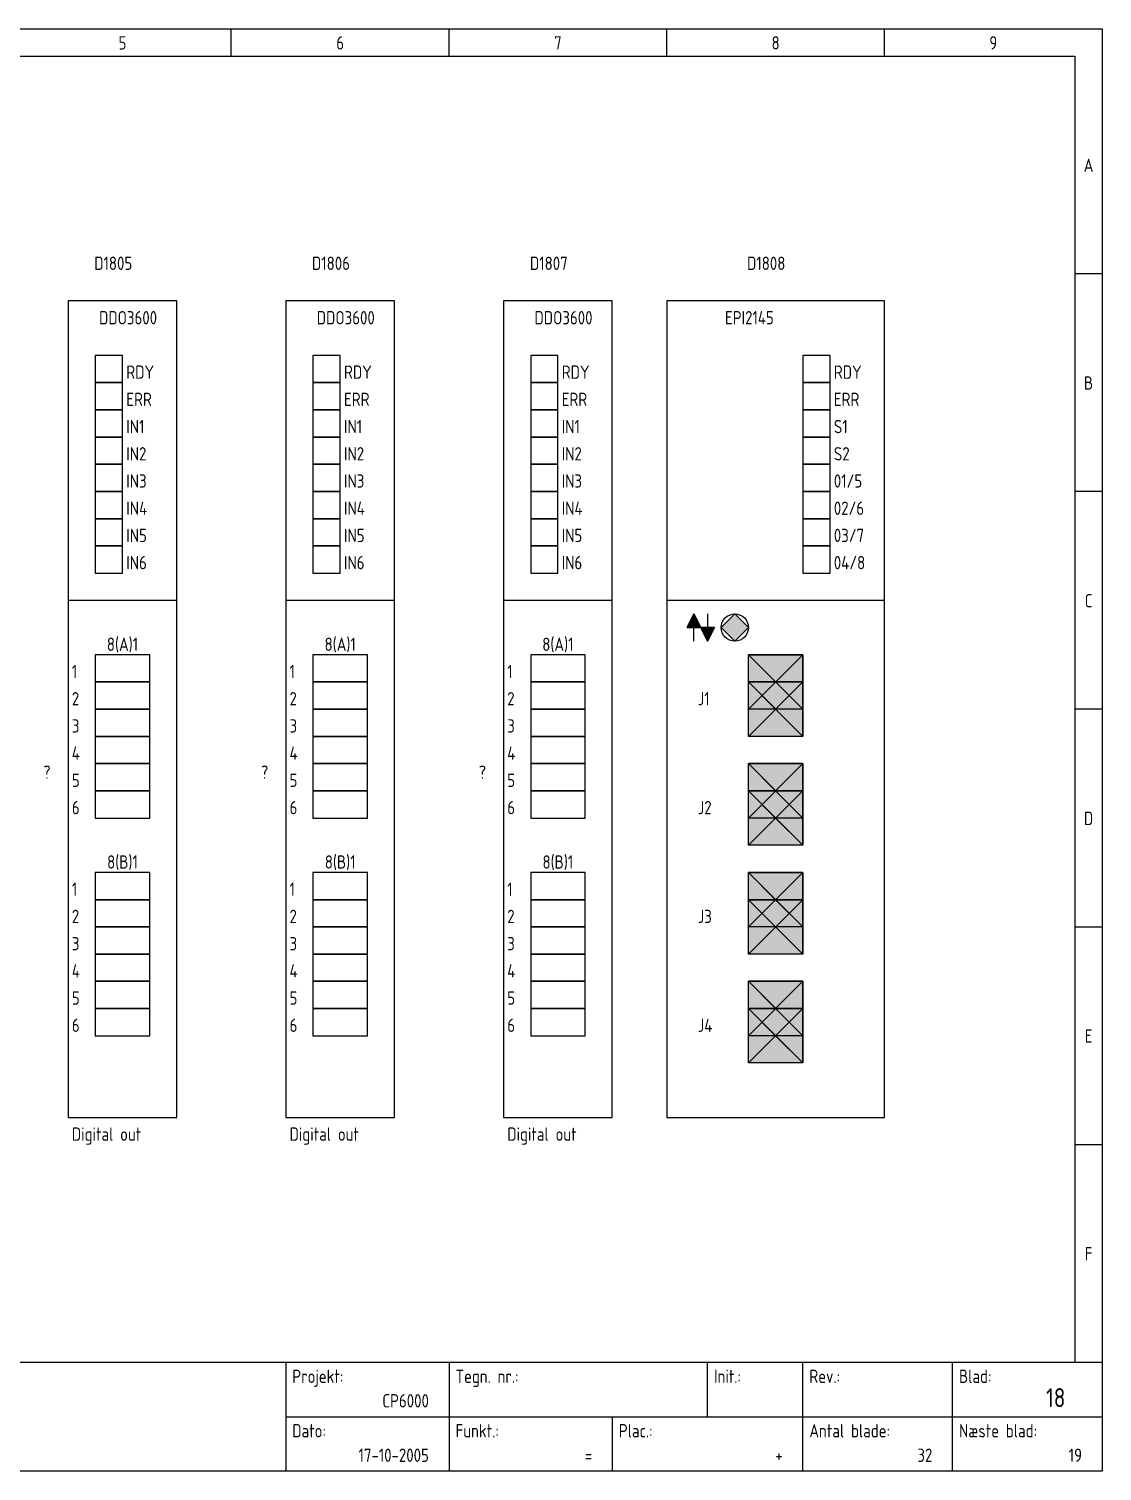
# Model space of a CAD drawing. Extents: x 10 to 410, y 10 to 275.
# Drawn here: x 212.8 to 410, y 10 to 275 of the extents above; entities that cross this region are included whole.
import ezdxf
from ezdxf.enums import TextEntityAlignment as Align

# ---------------------------------------------------------------- set-up
doc = ezdxf.new("R2010")
doc.units = 0
doc.linetypes.add('CADDY_SOLID', pattern=[0])
doc.layers.get('0').update_dxf_attribs({"linetype": 'CONTINUOUS'})
doc.styles.add('CADDY_VECTORFONT1P', font='isocp___.ttf', dxfattribs={"width": 0.9})

# ---------------------------------------------------------------- blocks, each defined once
blk = doc.blocks.new('BLK1')
at = {"linetype": 'CADDY_SOLID'}
for p, q in [((10, 275), (410, 275)), ((250, 270), (250, 275)), ((290, 270), (290, 275)), ((330, 270), (330, 275)), ((370, 270), (370, 275)), ((410, 275), (410, 10)), ((15, 270), (405, 270)), ((405, 270), (405, 30)), ((410, 230), (405, 230)), ((410, 190), (405, 190)), ((410, 150), (405, 150)), ((405, 110), (410, 110)), ((405, 70), (410, 70)), ((10, 30), (410, 30)), ((260, 30), (260, 10)), ((290, 30), (290, 10)), ((337.5, 20), (337.5, 30)), ((355, 20), (355, 30)), ((382.5, 20), (382.5, 30)), ((405, 30), (410, 30)), ((260, 20), (410, 20)), ((320, 20), (320, 10)), ((355, 10), (355, 20)), ((382.5, 10), (382.5, 20)), ((410, 10), (10, 10))]:
    blk.add_line(p, q, dxfattribs=at)
at = {"style": 'CADDY_VECTORFONT1P', "width": 0.9}
for s, p in [('5', (230, 271.2)), ('6', (270, 271.2)), ('7', (310, 271.2)), ('8', (350, 271.2)), ('9', (390, 271.2)), ('A', (407.5, 248.7)), ('B', (407.5, 208.7)), ('C', (407.5, 168.7)), ('D', (407.5, 128.7)), ('E', (407.5, 88.7)), ('F', (407.5, 48.7))]:
    blk.add_text(s, height=2.45, dxfattribs=at).set_placement(p, align=Align.CENTER)
for s, p in [('Projekt:', (261.2, 26.2)), ('Tegn. nr.:', (291.2, 26.2)), ('Init.:', (338.7, 26.2)), ('Rev.:', (356.2, 26.2)), ('Blad:', (383.7, 26.2)), ('Dato:', (261.2, 16.2)), ('Funkt.:', (291.2, 16.2)), ('Plac.:', (321.2, 16.2)), ('Antal blade:', (356.2, 16.2)), ('Næste blad:', (383.7, 16.2))]:
    blk.add_text(s, height=2.45, dxfattribs=at).set_placement(p)
for s, height, p in [('CP6000', 2.45, (286.3, 21.7)), ('18', 3.5, (403.25, 21.75)), ('17-10-2005', 2.45, (286.3, 11.7)), ('+', 2.45, (351.3, 11.7)), ('32', 2.45, (378.8, 11.7)), ('19', 2.45, (406.3, 11.7)), ('=', 2.45, (316.3, 11.7))]:
    blk.add_text(s, height=height, dxfattribs=at).set_placement(p, align=Align.RIGHT)
blk = doc.blocks.new('BLK47')
at = {"linetype": 'CADDY_SOLID'}
for p, q in [((230, 215), (225, 215)), ((225, 215), (225, 210)), ((230, 210), (230, 215)), ((225, 210), (230, 210))]:
    blk.add_line(p, q, dxfattribs=at)
blk = doc.blocks.new('BLK48')
at = {"linetype": 'CADDY_SOLID'}
for p, q in [((230, 210), (225, 210)), ((225, 210), (225, 205)), ((230, 205), (230, 210)), ((225, 205), (230, 205))]:
    blk.add_line(p, q, dxfattribs=at)
blk = doc.blocks.new('BLK49')
at = {"linetype": 'CADDY_SOLID'}
for p, q in [((230, 205), (225, 205)), ((225, 205), (225, 200)), ((230, 200), (230, 205)), ((225, 200), (230, 200))]:
    blk.add_line(p, q, dxfattribs=at)
blk = doc.blocks.new('BLK50')
at = {"linetype": 'CADDY_SOLID'}
for p, q in [((230, 200), (225, 200)), ((225, 200), (225, 195)), ((230, 195), (230, 200)), ((225, 195), (230, 195))]:
    blk.add_line(p, q, dxfattribs=at)
blk = doc.blocks.new('BLK51')
at = {"linetype": 'CADDY_SOLID'}
for p, q in [((230, 195), (225, 195)), ((225, 195), (225, 190)), ((230, 190), (230, 195)), ((225, 190), (230, 190))]:
    blk.add_line(p, q, dxfattribs=at)
blk = doc.blocks.new('BLK52')
at = {"linetype": 'CADDY_SOLID'}
for p, q in [((230, 190), (225, 190)), ((225, 190), (225, 185)), ((230, 185), (230, 190)), ((225, 185), (230, 185))]:
    blk.add_line(p, q, dxfattribs=at)
blk = doc.blocks.new('BLK53')
at = {"linetype": 'CADDY_SOLID'}
for p, q in [((230, 185), (225, 185)), ((225, 185), (225, 180)), ((230, 180), (230, 185)), ((225, 180), (230, 180))]:
    blk.add_line(p, q, dxfattribs=at)
blk = doc.blocks.new('BLK54')
at = {"linetype": 'CADDY_SOLID'}
for p, q in [((230, 180), (225, 180)), ((225, 180), (225, 175)), ((230, 175), (230, 180)), ((225, 175), (230, 175))]:
    blk.add_line(p, q, dxfattribs=at)
blk = doc.blocks.new('BLK55')
at = {"linetype": 'CADDY_SOLID'}
for p, q in [((240, 225), (220, 225)), ((220, 225), (220, 75)), ((240, 75), (240, 225)), ((220, 75), (240, 75))]:
    blk.add_line(p, q, dxfattribs=at)
blk = doc.blocks.new('BLK56')
at = {"linetype": 'CADDY_SOLID'}
for p, q in [((235, 160), (225, 160)), ((225, 160), (225, 155)), ((235, 155), (235, 160)), ((225, 155), (235, 155))]:
    blk.add_line(p, q, dxfattribs=at)
blk = doc.blocks.new('BLK57')
at = {"linetype": 'CADDY_SOLID'}
for p, q in [((235, 155), (225, 155)), ((225, 155), (225, 150)), ((235, 150), (235, 155)), ((225, 150), (235, 150))]:
    blk.add_line(p, q, dxfattribs=at)
blk = doc.blocks.new('BLK58')
at = {"linetype": 'CADDY_SOLID'}
for p, q in [((235, 150), (225, 150)), ((225, 150), (225, 145)), ((235, 145), (235, 150)), ((225, 145), (235, 145))]:
    blk.add_line(p, q, dxfattribs=at)
blk = doc.blocks.new('BLK59')
at = {"linetype": 'CADDY_SOLID'}
for p, q in [((235, 145), (225, 145)), ((225, 145), (225, 140)), ((235, 140), (235, 145)), ((225, 140), (235, 140))]:
    blk.add_line(p, q, dxfattribs=at)
blk = doc.blocks.new('BLK60')
at = {"linetype": 'CADDY_SOLID'}
for p, q in [((235, 140), (225, 140)), ((225, 140), (225, 135)), ((235, 135), (235, 140)), ((225, 135), (235, 135))]:
    blk.add_line(p, q, dxfattribs=at)
blk = doc.blocks.new('BLK61')
at = {"linetype": 'CADDY_SOLID'}
for p, q in [((235, 135), (225, 135)), ((225, 135), (225, 130)), ((235, 130), (235, 135)), ((225, 130), (235, 130))]:
    blk.add_line(p, q, dxfattribs=at)
blk = doc.blocks.new('BLK62')
at = {"linetype": 'CADDY_SOLID'}
for p, q in [((235, 120), (225, 120)), ((225, 120), (225, 115)), ((235, 115), (235, 120)), ((225, 115), (235, 115))]:
    blk.add_line(p, q, dxfattribs=at)
blk = doc.blocks.new('BLK63')
at = {"linetype": 'CADDY_SOLID'}
for p, q in [((235, 115), (225, 115)), ((225, 115), (225, 110)), ((235, 110), (235, 115)), ((225, 110), (235, 110))]:
    blk.add_line(p, q, dxfattribs=at)
blk = doc.blocks.new('BLK64')
at = {"linetype": 'CADDY_SOLID'}
for p, q in [((235, 110), (225, 110)), ((225, 110), (225, 105)), ((235, 105), (235, 110)), ((225, 105), (235, 105))]:
    blk.add_line(p, q, dxfattribs=at)
blk = doc.blocks.new('BLK65')
at = {"linetype": 'CADDY_SOLID'}
for p, q in [((235, 105), (225, 105)), ((225, 105), (225, 100)), ((235, 100), (235, 105)), ((225, 100), (235, 100))]:
    blk.add_line(p, q, dxfattribs=at)
blk = doc.blocks.new('BLK66')
at = {"linetype": 'CADDY_SOLID'}
for p, q in [((235, 100), (225, 100)), ((225, 100), (225, 95)), ((235, 95), (235, 100)), ((225, 95), (235, 95))]:
    blk.add_line(p, q, dxfattribs=at)
blk = doc.blocks.new('BLK67')
at = {"linetype": 'CADDY_SOLID'}
for p, q in [((235, 95), (225, 95)), ((225, 95), (225, 90)), ((235, 90), (235, 95)), ((225, 90), (235, 90))]:
    blk.add_line(p, q, dxfattribs=at)
blk = doc.blocks.new('BLK46')
at = {"linetype": 'CADDY_SOLID'}
blk.add_line((220, 170), (240, 170), dxfattribs=at)
for name in ['BLK55', 'BLK47', 'BLK48', 'BLK49', 'BLK50', 'BLK51', 'BLK52', 'BLK53', 'BLK54', 'BLK56', 'BLK57', 'BLK58', 'BLK59', 'BLK60', 'BLK61', 'BLK62', 'BLK63', 'BLK64', 'BLK65', 'BLK66', 'BLK67']:
    blk.add_blockref(name, (0, 0, 1))
at = {"style": 'CADDY_VECTORFONT1P', "width": 0.9}
for s, p in [('DDO3600', (225.7, 220.7)), ('RDY', (230.7, 210.7)), ('ERR', (230.7, 205.7)), ('IN1', (230.7, 200.7)), ('IN2', (230.7, 195.7)), ('IN3', (230.7, 190.7)), ('IN4', (230.7, 185.7)), ('IN5', (230.7, 180.7)), ('IN6', (230.7, 175.7)), ('1', (220.7, 155.7)), ('2', (220.7, 150.7)), ('3', (220.7, 145.7)), ('4', (220.7, 140.7)), ('5', (220.7, 135.7)), ('6', (220.7, 130.7)), ('1', (220.7, 115.7)), ('2', (220.7, 110.7)), ('3', (220.7, 105.7)), ('4', (220.7, 100.7)), ('5', (220.7, 95.7)), ('6', (220.7, 90.7))]:
    blk.add_text(s, height=2.45, dxfattribs=at).set_placement(p)
for s, p in [('8(A)1', (230, 160.7)), ('8(B)1', (230, 120.7))]:
    blk.add_text(s, height=2.45, dxfattribs=at).set_placement(p, align=Align.CENTER)
for tag, p in [('$TAG160010', (231.8, 230.7)), ('$TAG160030', (210.27, 147.05)), ('$TAG160030', (210.27, 147.05)), ('$TAG175100', (216.8, 147.2)), ('$TAG175110', (216.8, 143.7)), ('$TAG175120', (216.8, 140.7)), ('$TAG160500', (216.8, 137.2))]:
    blk.add_attdef(tag, text='', height=2.45, dxfattribs=at).set_placement(p, align=Align.RIGHT)
at = {"style": 'CADDY_VECTORFONT1P', "width": 0.9, "flags": 1}
for tag, p in [('$TAG140020', (216.8, 157.7)), ('$TAG140050', (216.8, 154.2)), ('$TAG160040', (206.93, 138.07))]:
    blk.add_attdef(tag, text='', height=2.45, dxfattribs=at).set_placement(p, align=Align.RIGHT)
blk = doc.blocks.new('BLK69')
at = {"linetype": 'CADDY_SOLID'}
for p, q in [((270, 215), (265, 215)), ((265, 215), (265, 210)), ((270, 210), (270, 215)), ((265, 210), (270, 210))]:
    blk.add_line(p, q, dxfattribs=at)
blk = doc.blocks.new('BLK70')
at = {"linetype": 'CADDY_SOLID'}
for p, q in [((270, 210), (265, 210)), ((265, 210), (265, 205)), ((270, 205), (270, 210)), ((265, 205), (270, 205))]:
    blk.add_line(p, q, dxfattribs=at)
blk = doc.blocks.new('BLK71')
at = {"linetype": 'CADDY_SOLID'}
for p, q in [((270, 205), (265, 205)), ((265, 205), (265, 200)), ((270, 200), (270, 205)), ((265, 200), (270, 200))]:
    blk.add_line(p, q, dxfattribs=at)
blk = doc.blocks.new('BLK72')
at = {"linetype": 'CADDY_SOLID'}
for p, q in [((270, 200), (265, 200)), ((265, 200), (265, 195)), ((270, 195), (270, 200)), ((265, 195), (270, 195))]:
    blk.add_line(p, q, dxfattribs=at)
blk = doc.blocks.new('BLK73')
at = {"linetype": 'CADDY_SOLID'}
for p, q in [((270, 195), (265, 195)), ((265, 195), (265, 190)), ((270, 190), (270, 195)), ((265, 190), (270, 190))]:
    blk.add_line(p, q, dxfattribs=at)
blk = doc.blocks.new('BLK74')
at = {"linetype": 'CADDY_SOLID'}
for p, q in [((270, 190), (265, 190)), ((265, 190), (265, 185)), ((270, 185), (270, 190)), ((265, 185), (270, 185))]:
    blk.add_line(p, q, dxfattribs=at)
blk = doc.blocks.new('BLK75')
at = {"linetype": 'CADDY_SOLID'}
for p, q in [((270, 185), (265, 185)), ((265, 185), (265, 180)), ((270, 180), (270, 185)), ((265, 180), (270, 180))]:
    blk.add_line(p, q, dxfattribs=at)
blk = doc.blocks.new('BLK76')
at = {"linetype": 'CADDY_SOLID'}
for p, q in [((270, 180), (265, 180)), ((265, 180), (265, 175)), ((270, 175), (270, 180)), ((265, 175), (270, 175))]:
    blk.add_line(p, q, dxfattribs=at)
blk = doc.blocks.new('BLK77')
at = {"linetype": 'CADDY_SOLID'}
for p, q in [((280, 225), (260, 225)), ((260, 225), (260, 75)), ((280, 75), (280, 225)), ((260, 75), (280, 75))]:
    blk.add_line(p, q, dxfattribs=at)
blk = doc.blocks.new('BLK78')
at = {"linetype": 'CADDY_SOLID'}
for p, q in [((275, 160), (265, 160)), ((265, 160), (265, 155)), ((275, 155), (275, 160)), ((265, 155), (275, 155))]:
    blk.add_line(p, q, dxfattribs=at)
blk = doc.blocks.new('BLK79')
at = {"linetype": 'CADDY_SOLID'}
for p, q in [((275, 155), (265, 155)), ((265, 155), (265, 150)), ((275, 150), (275, 155)), ((265, 150), (275, 150))]:
    blk.add_line(p, q, dxfattribs=at)
blk = doc.blocks.new('BLK80')
at = {"linetype": 'CADDY_SOLID'}
for p, q in [((275, 150), (265, 150)), ((265, 150), (265, 145)), ((275, 145), (275, 150)), ((265, 145), (275, 145))]:
    blk.add_line(p, q, dxfattribs=at)
blk = doc.blocks.new('BLK81')
at = {"linetype": 'CADDY_SOLID'}
for p, q in [((275, 145), (265, 145)), ((265, 145), (265, 140)), ((275, 140), (275, 145)), ((265, 140), (275, 140))]:
    blk.add_line(p, q, dxfattribs=at)
blk = doc.blocks.new('BLK82')
at = {"linetype": 'CADDY_SOLID'}
for p, q in [((275, 140), (265, 140)), ((265, 140), (265, 135)), ((275, 135), (275, 140)), ((265, 135), (275, 135))]:
    blk.add_line(p, q, dxfattribs=at)
blk = doc.blocks.new('BLK83')
at = {"linetype": 'CADDY_SOLID'}
for p, q in [((275, 135), (265, 135)), ((265, 135), (265, 130)), ((275, 130), (275, 135)), ((265, 130), (275, 130))]:
    blk.add_line(p, q, dxfattribs=at)
blk = doc.blocks.new('BLK84')
at = {"linetype": 'CADDY_SOLID'}
for p, q in [((275, 120), (265, 120)), ((265, 120), (265, 115)), ((275, 115), (275, 120)), ((265, 115), (275, 115))]:
    blk.add_line(p, q, dxfattribs=at)
blk = doc.blocks.new('BLK85')
at = {"linetype": 'CADDY_SOLID'}
for p, q in [((275, 115), (265, 115)), ((265, 115), (265, 110)), ((275, 110), (275, 115)), ((265, 110), (275, 110))]:
    blk.add_line(p, q, dxfattribs=at)
blk = doc.blocks.new('BLK86')
at = {"linetype": 'CADDY_SOLID'}
for p, q in [((275, 110), (265, 110)), ((265, 110), (265, 105)), ((275, 105), (275, 110)), ((265, 105), (275, 105))]:
    blk.add_line(p, q, dxfattribs=at)
blk = doc.blocks.new('BLK87')
at = {"linetype": 'CADDY_SOLID'}
for p, q in [((275, 105), (265, 105)), ((265, 105), (265, 100)), ((275, 100), (275, 105)), ((265, 100), (275, 100))]:
    blk.add_line(p, q, dxfattribs=at)
blk = doc.blocks.new('BLK88')
at = {"linetype": 'CADDY_SOLID'}
for p, q in [((275, 100), (265, 100)), ((265, 100), (265, 95)), ((275, 95), (275, 100)), ((265, 95), (275, 95))]:
    blk.add_line(p, q, dxfattribs=at)
blk = doc.blocks.new('BLK89')
at = {"linetype": 'CADDY_SOLID'}
for p, q in [((275, 95), (265, 95)), ((265, 95), (265, 90)), ((275, 90), (275, 95)), ((265, 90), (275, 90))]:
    blk.add_line(p, q, dxfattribs=at)
blk = doc.blocks.new('BLK68')
at = {"linetype": 'CADDY_SOLID'}
blk.add_line((260, 170), (280, 170), dxfattribs=at)
for name in ['BLK77', 'BLK69', 'BLK70', 'BLK71', 'BLK72', 'BLK73', 'BLK74', 'BLK75', 'BLK76', 'BLK78', 'BLK79', 'BLK80', 'BLK81', 'BLK82', 'BLK83', 'BLK84', 'BLK85', 'BLK86', 'BLK87', 'BLK88', 'BLK89']:
    blk.add_blockref(name, (0, 0, 1))
at = {"style": 'CADDY_VECTORFONT1P', "width": 0.9}
for s, p in [('DDO3600', (265.7, 220.7)), ('RDY', (270.7, 210.7)), ('ERR', (270.7, 205.7)), ('IN1', (270.7, 200.7)), ('IN2', (270.7, 195.7)), ('IN3', (270.7, 190.7)), ('IN4', (270.7, 185.7)), ('IN5', (270.7, 180.7)), ('IN6', (270.7, 175.7)), ('1', (260.7, 155.7)), ('2', (260.7, 150.7)), ('3', (260.7, 145.7)), ('4', (260.7, 140.7)), ('5', (260.7, 135.7)), ('6', (260.7, 130.7)), ('1', (260.7, 115.7)), ('2', (260.7, 110.7)), ('3', (260.7, 105.7)), ('4', (260.7, 100.7)), ('5', (260.7, 95.7)), ('6', (260.7, 90.7))]:
    blk.add_text(s, height=2.45, dxfattribs=at).set_placement(p)
for s, p in [('8(A)1', (270, 160.7)), ('8(B)1', (270, 120.7))]:
    blk.add_text(s, height=2.45, dxfattribs=at).set_placement(p, align=Align.CENTER)
for tag, p in [('$TAG160010', (271.8, 230.7)), ('$TAG160030', (250.27, 147.05)), ('$TAG160030', (250.27, 147.05)), ('$TAG175100', (256.8, 147.2)), ('$TAG175110', (256.8, 143.7)), ('$TAG175120', (256.8, 140.7)), ('$TAG160500', (256.8, 137.2))]:
    blk.add_attdef(tag, text='', height=2.45, dxfattribs=at).set_placement(p, align=Align.RIGHT)
at = {"style": 'CADDY_VECTORFONT1P', "width": 0.9, "flags": 1}
for tag, p in [('$TAG140020', (256.8, 157.7)), ('$TAG140050', (256.8, 154.2)), ('$TAG160040', (246.93, 138.07))]:
    blk.add_attdef(tag, text='', height=2.45, dxfattribs=at).set_placement(p, align=Align.RIGHT)
blk = doc.blocks.new('BLK91')
at = {"linetype": 'CADDY_SOLID'}
for p, q in [((370, 225), (330, 225)), ((330, 225), (330, 75)), ((370, 75), (370, 225)), ((330, 75), (370, 75))]:
    blk.add_line(p, q, dxfattribs=at)
blk = doc.blocks.new('BLK92')
at = {"linetype": 'CADDY_SOLID'}
for p, q in [((360, 215), (355, 215)), ((355, 215), (355, 210)), ((360, 210), (360, 215)), ((355, 210), (360, 210))]:
    blk.add_line(p, q, dxfattribs=at)
blk = doc.blocks.new('BLK93')
at = {"linetype": 'CADDY_SOLID'}
for p, q in [((360, 210), (355, 210)), ((355, 210), (355, 205)), ((360, 205), (360, 210)), ((355, 205), (360, 205))]:
    blk.add_line(p, q, dxfattribs=at)
blk = doc.blocks.new('BLK94')
at = {"linetype": 'CADDY_SOLID'}
for p, q in [((360, 205), (355, 205)), ((355, 205), (355, 200)), ((360, 200), (360, 205)), ((355, 200), (360, 200))]:
    blk.add_line(p, q, dxfattribs=at)
blk = doc.blocks.new('BLK95')
at = {"linetype": 'CADDY_SOLID'}
for p, q in [((360, 200), (355, 200)), ((355, 200), (355, 195)), ((360, 195), (360, 200)), ((355, 195), (360, 195))]:
    blk.add_line(p, q, dxfattribs=at)
blk = doc.blocks.new('BLK96')
at = {"linetype": 'CADDY_SOLID'}
for p, q in [((360, 195), (355, 195)), ((355, 195), (355, 190)), ((360, 190), (360, 195)), ((355, 190), (360, 190))]:
    blk.add_line(p, q, dxfattribs=at)
blk = doc.blocks.new('BLK97')
at = {"linetype": 'CADDY_SOLID'}
for p, q in [((360, 190), (355, 190)), ((355, 190), (355, 185)), ((360, 185), (360, 190)), ((355, 185), (360, 185))]:
    blk.add_line(p, q, dxfattribs=at)
blk = doc.blocks.new('BLK98')
at = {"linetype": 'CADDY_SOLID'}
for p, q in [((360, 185), (355, 185)), ((355, 185), (355, 180)), ((360, 180), (360, 185)), ((355, 180), (360, 180))]:
    blk.add_line(p, q, dxfattribs=at)
blk = doc.blocks.new('BLK99')
at = {"linetype": 'CADDY_SOLID'}
for p, q in [((360, 180), (355, 180)), ((355, 180), (355, 175)), ((360, 175), (360, 180)), ((355, 175), (360, 175))]:
    blk.add_line(p, q, dxfattribs=at)
blk = doc.blocks.new('BLK100')
at = {"linetype": 'CADDY_SOLID'}
for p, q in [((345, 160), (355, 160)), ((345, 150), (345, 160)), ((355, 160), (355, 150)), ((355, 150), (345, 150))]:
    blk.add_line(p, q, dxfattribs=at)
blk = doc.blocks.new('*U174')
at = {"linetype": 'CONTINUOUS'}
for points in [[(345, 150), (345, 160), (350, 155)], [(355, 150), (350, 155), (355, 160)]]:
    blk.add_solid(points, dxfattribs=at)
blk = doc.blocks.new('*U175')
at = {"linetype": 'CONTINUOUS'}
for points in [[(350, 155), (345, 160), (350, 160)], [(350, 155), (350, 160), (355, 160)], [(350, 150), (345, 150), (350, 155)], [(350, 150), (350, 155), (355, 150)]]:
    blk.add_solid(points, dxfattribs=at)
blk = doc.blocks.new('BLK101')
at = {"linetype": 'CADDY_SOLID'}
for p, q in [((345, 155), (355, 155)), ((345, 145), (345, 155)), ((355, 155), (355, 145)), ((355, 145), (345, 145))]:
    blk.add_line(p, q, dxfattribs=at)
blk = doc.blocks.new('*U176')
at = {"linetype": 'CONTINUOUS'}
for points in [[(345, 145), (345, 155), (350, 150)], [(355, 145), (350, 150), (355, 155)]]:
    blk.add_solid(points, dxfattribs=at)
blk = doc.blocks.new('*U177')
at = {"linetype": 'CONTINUOUS'}
for points in [[(350, 150), (345, 155), (350, 155)], [(350, 150), (350, 155), (355, 155)], [(350, 145), (345, 145), (350, 150)], [(350, 145), (350, 150), (355, 145)]]:
    blk.add_solid(points, dxfattribs=at)
blk = doc.blocks.new('BLK102')
at = {"linetype": 'CADDY_SOLID'}
for p, q in [((345, 140), (355, 140)), ((345, 130), (345, 140)), ((355, 140), (355, 130)), ((355, 130), (345, 130))]:
    blk.add_line(p, q, dxfattribs=at)
blk = doc.blocks.new('*U178')
at = {"linetype": 'CONTINUOUS'}
for points in [[(345, 130), (345, 140), (350, 135)], [(355, 130), (350, 135), (355, 140)]]:
    blk.add_solid(points, dxfattribs=at)
blk = doc.blocks.new('*U179')
at = {"linetype": 'CONTINUOUS'}
for points in [[(350, 135), (345, 140), (350, 140)], [(350, 135), (350, 140), (355, 140)], [(350, 130), (345, 130), (350, 135)], [(350, 130), (350, 135), (355, 130)]]:
    blk.add_solid(points, dxfattribs=at)
blk = doc.blocks.new('BLK103')
at = {"linetype": 'CADDY_SOLID'}
for p, q in [((345, 135), (355, 135)), ((345, 125), (345, 135)), ((355, 135), (355, 125)), ((355, 125), (345, 125))]:
    blk.add_line(p, q, dxfattribs=at)
blk = doc.blocks.new('*U180')
at = {"linetype": 'CONTINUOUS'}
for points in [[(345, 125), (345, 135), (350, 130)], [(355, 125), (350, 130), (355, 135)]]:
    blk.add_solid(points, dxfattribs=at)
blk = doc.blocks.new('*U181')
at = {"linetype": 'CONTINUOUS'}
for points in [[(350, 130), (345, 135), (350, 135)], [(350, 130), (350, 135), (355, 135)], [(350, 125), (345, 125), (350, 130)], [(350, 125), (350, 130), (355, 125)]]:
    blk.add_solid(points, dxfattribs=at)
blk = doc.blocks.new('BLK104')
at = {"linetype": 'CADDY_SOLID'}
for p, q in [((345, 120), (355, 120)), ((345, 110), (345, 120)), ((355, 120), (355, 110)), ((355, 110), (345, 110))]:
    blk.add_line(p, q, dxfattribs=at)
blk = doc.blocks.new('*U182')
at = {"linetype": 'CONTINUOUS'}
for points in [[(345, 110), (345, 120), (350, 115)], [(355, 110), (350, 115), (355, 120)]]:
    blk.add_solid(points, dxfattribs=at)
blk = doc.blocks.new('*U183')
at = {"linetype": 'CONTINUOUS'}
for points in [[(350, 115), (345, 120), (350, 120)], [(350, 115), (350, 120), (355, 120)], [(350, 110), (345, 110), (350, 115)], [(350, 110), (350, 115), (355, 110)]]:
    blk.add_solid(points, dxfattribs=at)
blk = doc.blocks.new('BLK105')
at = {"linetype": 'CADDY_SOLID'}
for p, q in [((345, 115), (355, 115)), ((345, 105), (345, 115)), ((355, 115), (355, 105)), ((355, 105), (345, 105))]:
    blk.add_line(p, q, dxfattribs=at)
blk = doc.blocks.new('*U184')
at = {"linetype": 'CONTINUOUS'}
for points in [[(345, 105), (345, 115), (350, 110)], [(355, 105), (350, 110), (355, 115)]]:
    blk.add_solid(points, dxfattribs=at)
blk = doc.blocks.new('*U185')
at = {"linetype": 'CONTINUOUS'}
for points in [[(350, 110), (345, 115), (350, 115)], [(350, 110), (350, 115), (355, 115)], [(350, 105), (345, 105), (350, 110)], [(350, 105), (350, 110), (355, 105)]]:
    blk.add_solid(points, dxfattribs=at)
blk = doc.blocks.new('BLK106')
at = {"linetype": 'CADDY_SOLID'}
for p, q in [((345, 100), (355, 100)), ((345, 90), (345, 100)), ((355, 100), (355, 90)), ((355, 90), (345, 90))]:
    blk.add_line(p, q, dxfattribs=at)
blk = doc.blocks.new('*U186')
at = {"linetype": 'CONTINUOUS'}
for points in [[(345, 90), (345, 100), (350, 95)], [(355, 90), (350, 95), (355, 100)]]:
    blk.add_solid(points, dxfattribs=at)
blk = doc.blocks.new('*U187')
at = {"linetype": 'CONTINUOUS'}
for points in [[(350, 95), (345, 100), (350, 100)], [(350, 95), (350, 100), (355, 100)], [(350, 90), (345, 90), (350, 95)], [(350, 90), (350, 95), (355, 90)]]:
    blk.add_solid(points, dxfattribs=at)
blk = doc.blocks.new('BLK107')
at = {"linetype": 'CADDY_SOLID'}
for p, q in [((345, 95), (355, 95)), ((345, 85), (345, 95)), ((355, 95), (355, 85)), ((355, 85), (345, 85))]:
    blk.add_line(p, q, dxfattribs=at)
blk = doc.blocks.new('*U188')
at = {"linetype": 'CONTINUOUS'}
for points in [[(345, 85), (345, 95), (350, 90)], [(355, 85), (350, 90), (355, 95)]]:
    blk.add_solid(points, dxfattribs=at)
blk = doc.blocks.new('*U189')
at = {"linetype": 'CONTINUOUS'}
for points in [[(350, 90), (345, 95), (350, 95)], [(350, 90), (350, 95), (355, 95)], [(350, 85), (345, 85), (350, 90)], [(350, 85), (350, 90), (355, 85)]]:
    blk.add_solid(points, dxfattribs=at)
blk = doc.blocks.new('*U190')
at = {"linetype": 'CONTINUOUS'}
for points in [[(335, 165), (333.75, 165), (335, 167.5)], [(335, 165), (335, 167.5), (336.25, 165)]]:
    blk.add_solid(points, dxfattribs=at)
blk = doc.blocks.new('*U191')
at = {"linetype": 'CONTINUOUS'}
for points in [[(337.5, 162.5), (336.25, 165), (337.5, 165)], [(337.5, 162.5), (337.5, 165), (338.75, 165)]]:
    blk.add_solid(points, dxfattribs=at)
blk = doc.blocks.new('*U192')
at = {"linetype": 'CONTINUOUS'}
for points in [[(342.5, 162.5), (340, 165), (342.5, 167.5)], [(342.5, 162.5), (342.5, 167.5), (345, 165)]]:
    blk.add_solid(points, dxfattribs=at)
blk = doc.blocks.new('BLK90')
at = {"linetype": 'CADDY_SOLID'}
for p, q in [((330, 170), (370, 170)), ((335, 167.5), (333.75, 165)), ((335, 162.5), (335, 167.5)), ((336.25, 165), (335, 167.5)), ((337.5, 167.5), (337.5, 162.5)), ((333.75, 165), (336.25, 165)), ((338.75, 165), (336.25, 165)), ((336.25, 165), (337.5, 162.5)), ((337.5, 162.5), (338.75, 165))]:
    blk.add_line(p, q, dxfattribs=at)
for points in [[(335, 167.5), (336.25, 165), (333.75, 165)], [(345, 165), (342.5, 167.5), (340, 165), (342.5, 162.5)], [(337.5, 162.5), (336.25, 165), (338.75, 165)], [(345, 160), (355, 150), (355, 160), (345, 150)], [(355, 160), (345, 160), (350, 155), (355, 150), (345, 150)], [(345, 155), (355, 145), (355, 155), (345, 145)], [(355, 155), (345, 155), (350, 150), (355, 145), (345, 145)], [(345, 140), (355, 130), (355, 140), (345, 130)], [(355, 140), (345, 140), (350, 135), (355, 130), (345, 130)], [(345, 135), (355, 125), (355, 135), (345, 125)], [(355, 135), (345, 135), (350, 130), (355, 125), (345, 125)], [(345, 120), (355, 110), (355, 120), (345, 110)], [(355, 120), (345, 120), (350, 115), (355, 110), (345, 110)], [(345, 115), (355, 105), (355, 115), (345, 105)], [(355, 115), (345, 115), (350, 110), (355, 105), (345, 105)], [(345, 100), (355, 90), (355, 100), (345, 90)], [(355, 100), (345, 100), (350, 95), (355, 90), (345, 90)], [(345, 95), (355, 85), (355, 95), (345, 85)], [(355, 95), (345, 95), (350, 90), (355, 85), (345, 85)]]:
    blk.add_lwpolyline(points, close=True, dxfattribs=at)
blk.add_circle((342.5, 165), 2.5, dxfattribs=at)
for name, p in [('BLK91', (0, 0, 1)), ('BLK92', (0, 0, 1)), ('BLK93', (0, 0, 1)), ('BLK94', (0, 0, 1)), ('BLK95', (0, 0, 1)), ('BLK96', (0, 0, 1)), ('BLK97', (0, 0, 1)), ('BLK98', (0, 0, 1)), ('BLK99', (0, 0, 1)), ('*U190', (0, 0)), ('*U192', (0, 0)), ('*U191', (0, 0)), ('BLK100', (0, 0, 1)), ('*U174', (0, 0)), ('*U175', (0, 0)), ('BLK101', (0, 0, 1)), ('*U176', (0, 0)), ('*U177', (0, 0)), ('BLK102', (0, 0, 1)), ('*U178', (0, 0)), ('*U179', (0, 0)), ('BLK103', (0, 0, 1)), ('*U180', (0, 0)), ('*U181', (0, 0)), ('BLK104', (0, 0, 1)), ('*U182', (0, 0)), ('*U183', (0, 0)), ('BLK105', (0, 0, 1)), ('*U184', (0, 0)), ('*U185', (0, 0)), ('BLK106', (0, 0, 1)), ('*U186', (0, 0)), ('*U187', (0, 0)), ('BLK107', (0, 0, 1)), ('*U188', (0, 0)), ('*U189', (0, 0))]:
    blk.add_blockref(name, p)
at = {"style": 'CADDY_VECTORFONT1P', "width": 0.9}
for s, p in [('EPI2145', (340.7, 220.7)), ('RDY', (360.7, 210.7)), ('ERR', (360.7, 205.7)), ('S1', (360.7, 200.7)), ('S2', (360.7, 195.7)), ('01/5', (360.7, 190.7)), ('02/6', (360.7, 185.7)), ('03/7', (360.7, 180.7)), ('04/8', (360.7, 175.7)), ('J1', (335.7, 150.7)), ('J2', (335.7, 130.7)), ('J3', (335.7, 110.7)), ('J4', (335.7, 90.7))]:
    blk.add_text(s, height=2.45, dxfattribs=at).set_placement(p)
for tag, p in [('$TAG160010', (351.8, 230.7)), ('$TAG160030', (326.8, 147.2))]:
    blk.add_attdef(tag, text='', height=2.45, dxfattribs=at).set_placement(p, align=Align.RIGHT)
at = {"style": 'CADDY_VECTORFONT1P', "width": 0.9, "flags": 1}
for tag, p in [('$TAG140020', (326.8, 157.7)), ('$TAG140050', (326.8, 154.2)), ('$TAG160040', (326.8, 143.7))]:
    blk.add_attdef(tag, text='', height=2.45, dxfattribs=at).set_placement(p, align=Align.RIGHT)
blk = doc.blocks.new('BLK109')
at = {"linetype": 'CADDY_SOLID'}
for p, q in [((310, 215), (305, 215)), ((305, 215), (305, 210)), ((310, 210), (310, 215)), ((305, 210), (310, 210))]:
    blk.add_line(p, q, dxfattribs=at)
blk = doc.blocks.new('BLK110')
at = {"linetype": 'CADDY_SOLID'}
for p, q in [((310, 210), (305, 210)), ((305, 210), (305, 205)), ((310, 205), (310, 210)), ((305, 205), (310, 205))]:
    blk.add_line(p, q, dxfattribs=at)
blk = doc.blocks.new('BLK111')
at = {"linetype": 'CADDY_SOLID'}
for p, q in [((310, 205), (305, 205)), ((305, 205), (305, 200)), ((310, 200), (310, 205)), ((305, 200), (310, 200))]:
    blk.add_line(p, q, dxfattribs=at)
blk = doc.blocks.new('BLK112')
at = {"linetype": 'CADDY_SOLID'}
for p, q in [((310, 200), (305, 200)), ((305, 200), (305, 195)), ((310, 195), (310, 200)), ((305, 195), (310, 195))]:
    blk.add_line(p, q, dxfattribs=at)
blk = doc.blocks.new('BLK113')
at = {"linetype": 'CADDY_SOLID'}
for p, q in [((310, 195), (305, 195)), ((305, 195), (305, 190)), ((310, 190), (310, 195)), ((305, 190), (310, 190))]:
    blk.add_line(p, q, dxfattribs=at)
blk = doc.blocks.new('BLK114')
at = {"linetype": 'CADDY_SOLID'}
for p, q in [((310, 190), (305, 190)), ((305, 190), (305, 185)), ((310, 185), (310, 190)), ((305, 185), (310, 185))]:
    blk.add_line(p, q, dxfattribs=at)
blk = doc.blocks.new('BLK115')
at = {"linetype": 'CADDY_SOLID'}
for p, q in [((310, 185), (305, 185)), ((305, 185), (305, 180)), ((310, 180), (310, 185)), ((305, 180), (310, 180))]:
    blk.add_line(p, q, dxfattribs=at)
blk = doc.blocks.new('BLK116')
at = {"linetype": 'CADDY_SOLID'}
for p, q in [((310, 180), (305, 180)), ((305, 180), (305, 175)), ((310, 175), (310, 180)), ((305, 175), (310, 175))]:
    blk.add_line(p, q, dxfattribs=at)
blk = doc.blocks.new('BLK117')
at = {"linetype": 'CADDY_SOLID'}
for p, q in [((320, 225), (300, 225)), ((300, 225), (300, 75)), ((320, 75), (320, 225)), ((300, 75), (320, 75))]:
    blk.add_line(p, q, dxfattribs=at)
blk = doc.blocks.new('BLK118')
at = {"linetype": 'CADDY_SOLID'}
for p, q in [((315, 160), (305, 160)), ((305, 160), (305, 155)), ((315, 155), (315, 160)), ((305, 155), (315, 155))]:
    blk.add_line(p, q, dxfattribs=at)
blk = doc.blocks.new('BLK119')
at = {"linetype": 'CADDY_SOLID'}
for p, q in [((315, 155), (305, 155)), ((305, 155), (305, 150)), ((315, 150), (315, 155)), ((305, 150), (315, 150))]:
    blk.add_line(p, q, dxfattribs=at)
blk = doc.blocks.new('BLK120')
at = {"linetype": 'CADDY_SOLID'}
for p, q in [((315, 150), (305, 150)), ((305, 150), (305, 145)), ((315, 145), (315, 150)), ((305, 145), (315, 145))]:
    blk.add_line(p, q, dxfattribs=at)
blk = doc.blocks.new('BLK121')
at = {"linetype": 'CADDY_SOLID'}
for p, q in [((315, 145), (305, 145)), ((305, 145), (305, 140)), ((315, 140), (315, 145)), ((305, 140), (315, 140))]:
    blk.add_line(p, q, dxfattribs=at)
blk = doc.blocks.new('BLK122')
at = {"linetype": 'CADDY_SOLID'}
for p, q in [((315, 140), (305, 140)), ((305, 140), (305, 135)), ((315, 135), (315, 140)), ((305, 135), (315, 135))]:
    blk.add_line(p, q, dxfattribs=at)
blk = doc.blocks.new('BLK123')
at = {"linetype": 'CADDY_SOLID'}
for p, q in [((315, 135), (305, 135)), ((305, 135), (305, 130)), ((315, 130), (315, 135)), ((305, 130), (315, 130))]:
    blk.add_line(p, q, dxfattribs=at)
blk = doc.blocks.new('BLK124')
at = {"linetype": 'CADDY_SOLID'}
for p, q in [((315, 120), (305, 120)), ((305, 120), (305, 115)), ((315, 115), (315, 120)), ((305, 115), (315, 115))]:
    blk.add_line(p, q, dxfattribs=at)
blk = doc.blocks.new('BLK125')
at = {"linetype": 'CADDY_SOLID'}
for p, q in [((315, 115), (305, 115)), ((305, 115), (305, 110)), ((315, 110), (315, 115)), ((305, 110), (315, 110))]:
    blk.add_line(p, q, dxfattribs=at)
blk = doc.blocks.new('BLK126')
at = {"linetype": 'CADDY_SOLID'}
for p, q in [((315, 110), (305, 110)), ((305, 110), (305, 105)), ((315, 105), (315, 110)), ((305, 105), (315, 105))]:
    blk.add_line(p, q, dxfattribs=at)
blk = doc.blocks.new('BLK127')
at = {"linetype": 'CADDY_SOLID'}
for p, q in [((315, 105), (305, 105)), ((305, 105), (305, 100)), ((315, 100), (315, 105)), ((305, 100), (315, 100))]:
    blk.add_line(p, q, dxfattribs=at)
blk = doc.blocks.new('BLK128')
at = {"linetype": 'CADDY_SOLID'}
for p, q in [((315, 100), (305, 100)), ((305, 100), (305, 95)), ((315, 95), (315, 100)), ((305, 95), (315, 95))]:
    blk.add_line(p, q, dxfattribs=at)
blk = doc.blocks.new('BLK129')
at = {"linetype": 'CADDY_SOLID'}
for p, q in [((315, 95), (305, 95)), ((305, 95), (305, 90)), ((315, 90), (315, 95)), ((305, 90), (315, 90))]:
    blk.add_line(p, q, dxfattribs=at)
blk = doc.blocks.new('BLK108')
at = {"linetype": 'CADDY_SOLID'}
blk.add_line((300, 170), (320, 170), dxfattribs=at)
for name in ['BLK117', 'BLK109', 'BLK110', 'BLK111', 'BLK112', 'BLK113', 'BLK114', 'BLK115', 'BLK116', 'BLK118', 'BLK119', 'BLK120', 'BLK121', 'BLK122', 'BLK123', 'BLK124', 'BLK125', 'BLK126', 'BLK127', 'BLK128', 'BLK129']:
    blk.add_blockref(name, (0, 0, 1))
at = {"style": 'CADDY_VECTORFONT1P', "width": 0.9}
for s, p in [('DDO3600', (305.7, 220.7)), ('RDY', (310.7, 210.7)), ('ERR', (310.7, 205.7)), ('IN1', (310.7, 200.7)), ('IN2', (310.7, 195.7)), ('IN3', (310.7, 190.7)), ('IN4', (310.7, 185.7)), ('IN5', (310.7, 180.7)), ('IN6', (310.7, 175.7)), ('1', (300.7, 155.7)), ('2', (300.7, 150.7)), ('3', (300.7, 145.7)), ('4', (300.7, 140.7)), ('5', (300.7, 135.7)), ('6', (300.7, 130.7)), ('1', (300.7, 115.7)), ('2', (300.7, 110.7)), ('3', (300.7, 105.7)), ('4', (300.7, 100.7)), ('5', (300.7, 95.7)), ('6', (300.7, 90.7))]:
    blk.add_text(s, height=2.45, dxfattribs=at).set_placement(p)
for s, p in [('8(A)1', (310, 160.7)), ('8(B)1', (310, 120.7))]:
    blk.add_text(s, height=2.45, dxfattribs=at).set_placement(p, align=Align.CENTER)
for tag, p in [('$TAG160010', (311.8, 230.7)), ('$TAG160030', (290.27, 147.05)), ('$TAG160030', (290.27, 147.05)), ('$TAG175100', (296.8, 147.2)), ('$TAG175110', (296.8, 143.7)), ('$TAG175120', (296.8, 140.7)), ('$TAG160500', (296.8, 137.2))]:
    blk.add_attdef(tag, text='', height=2.45, dxfattribs=at).set_placement(p, align=Align.RIGHT)
at = {"style": 'CADDY_VECTORFONT1P', "width": 0.9, "flags": 1}
for tag, p in [('$TAG140020', (296.8, 157.7)), ('$TAG140050', (296.8, 154.2)), ('$TAG160040', (286.93, 138.07))]:
    blk.add_attdef(tag, text='', height=2.45, dxfattribs=at).set_placement(p, align=Align.RIGHT)

msp = doc.modelspace()

# ---------------------------------------------------------------- block references
msp.add_blockref('BLK1', (0, 0, 1))
ref = msp.add_blockref('BLK46', (0, 0, 1))
ref.add_attrib('$TAG160010', 'D1805', dxfattribs={"height": 2.45, "style": 'CADDY_VECTORFONT1P', "width": 0.9}).set_placement((231.8, 230.7), align=Align.RIGHT)
ref.add_attrib('$TAG160500', '?', dxfattribs={"height": 2.45, "style": 'CADDY_VECTORFONT1P', "width": 0.9}).set_placement((216.8, 137.2), align=Align.RIGHT)
ref = msp.add_blockref('BLK68', (0, 0, 1))
ref.add_attrib('$TAG160010', 'D1806', dxfattribs={"height": 2.45, "style": 'CADDY_VECTORFONT1P', "width": 0.9}).set_placement((271.8, 230.7), align=Align.RIGHT)
ref.add_attrib('$TAG160500', '?', dxfattribs={"height": 2.45, "style": 'CADDY_VECTORFONT1P', "width": 0.9}).set_placement((256.8, 137.2), align=Align.RIGHT)
ref = msp.add_blockref('BLK108', (0, 0, 1))
ref.add_attrib('$TAG160010', 'D1807', dxfattribs={"height": 2.45, "style": 'CADDY_VECTORFONT1P', "width": 0.9}).set_placement((311.8, 230.7), align=Align.RIGHT)
ref.add_attrib('$TAG160500', '?', dxfattribs={"height": 2.45, "style": 'CADDY_VECTORFONT1P', "width": 0.9}).set_placement((296.8, 137.2), align=Align.RIGHT)
ref = msp.add_blockref('BLK90', (0, 0, 1))
ref.add_attrib('$TAG160010', 'D1808', dxfattribs={"height": 2.45, "style": 'CADDY_VECTORFONT1P', "width": 0.9}).set_placement((351.8, 230.7), align=Align.RIGHT)

# ---------------------------------------------------------------- texts
at = {"style": 'CADDY_VECTORFONT1P', "width": 0.9}
for p in [(220.7, 70.7), (260.7, 70.7), (300.7, 70.7)]:
    msp.add_text('Digital out', height=2.45, dxfattribs=at).set_placement(p)

doc.saveas('drawing.dxf')
